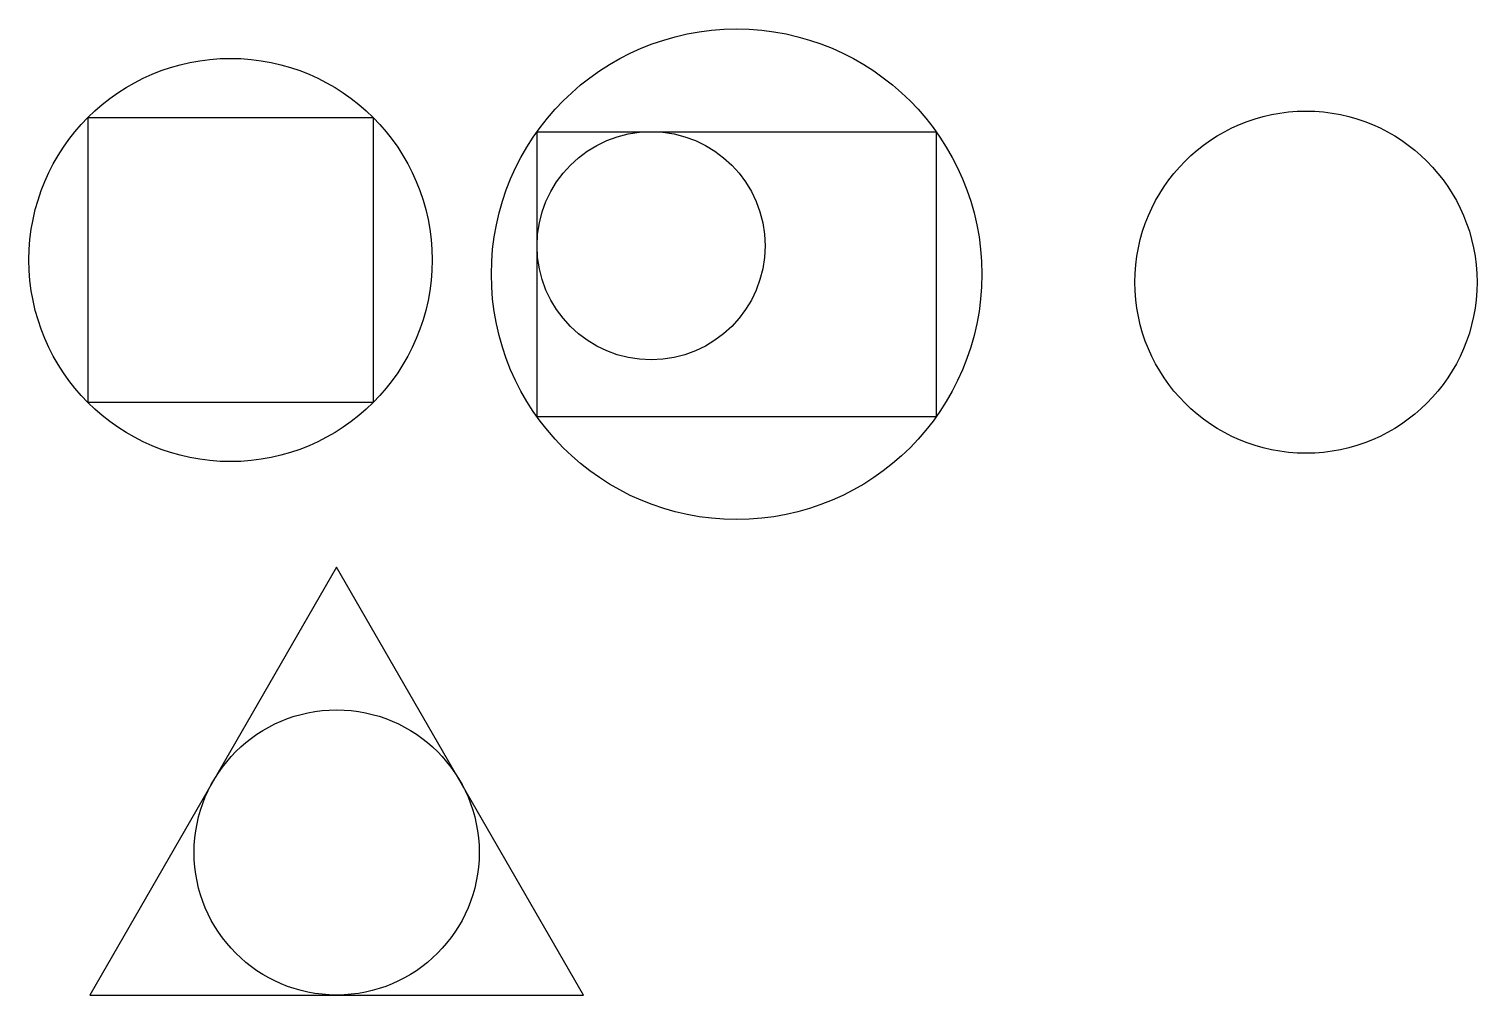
# Model space of a CAD drawing. Header units: millimetres. Extents: x 6 to 260, y 25 to 194.
import ezdxf

# ---------------------------------------------------------------- set-up
doc = ezdxf.new("R2010")
doc.units = ezdxf.units.MM

msp = doc.modelspace()

# ---------------------------------------------------------------- linework, layer by layer
for points in [[(16.39, 178.89), (66.39, 178.89), (66.39, 128.89), (16.39, 128.89)], [(95.14, 176.39), (165.14, 176.39), (165.14, 126.39), (95.14, 126.39)], [(60, 100), (16.7, 25), (103.3, 25)]]:
    msp.add_lwpolyline(points, close=True)
for centre, radius in [((130.14, 151.39), 43.01), ((41.39, 153.89), 35.36), ((230, 150), 30), ((115.14, 156.39), 20), ((60, 50), 25)]:
    msp.add_circle(centre, radius)

doc.saveas('drawing.dxf')
